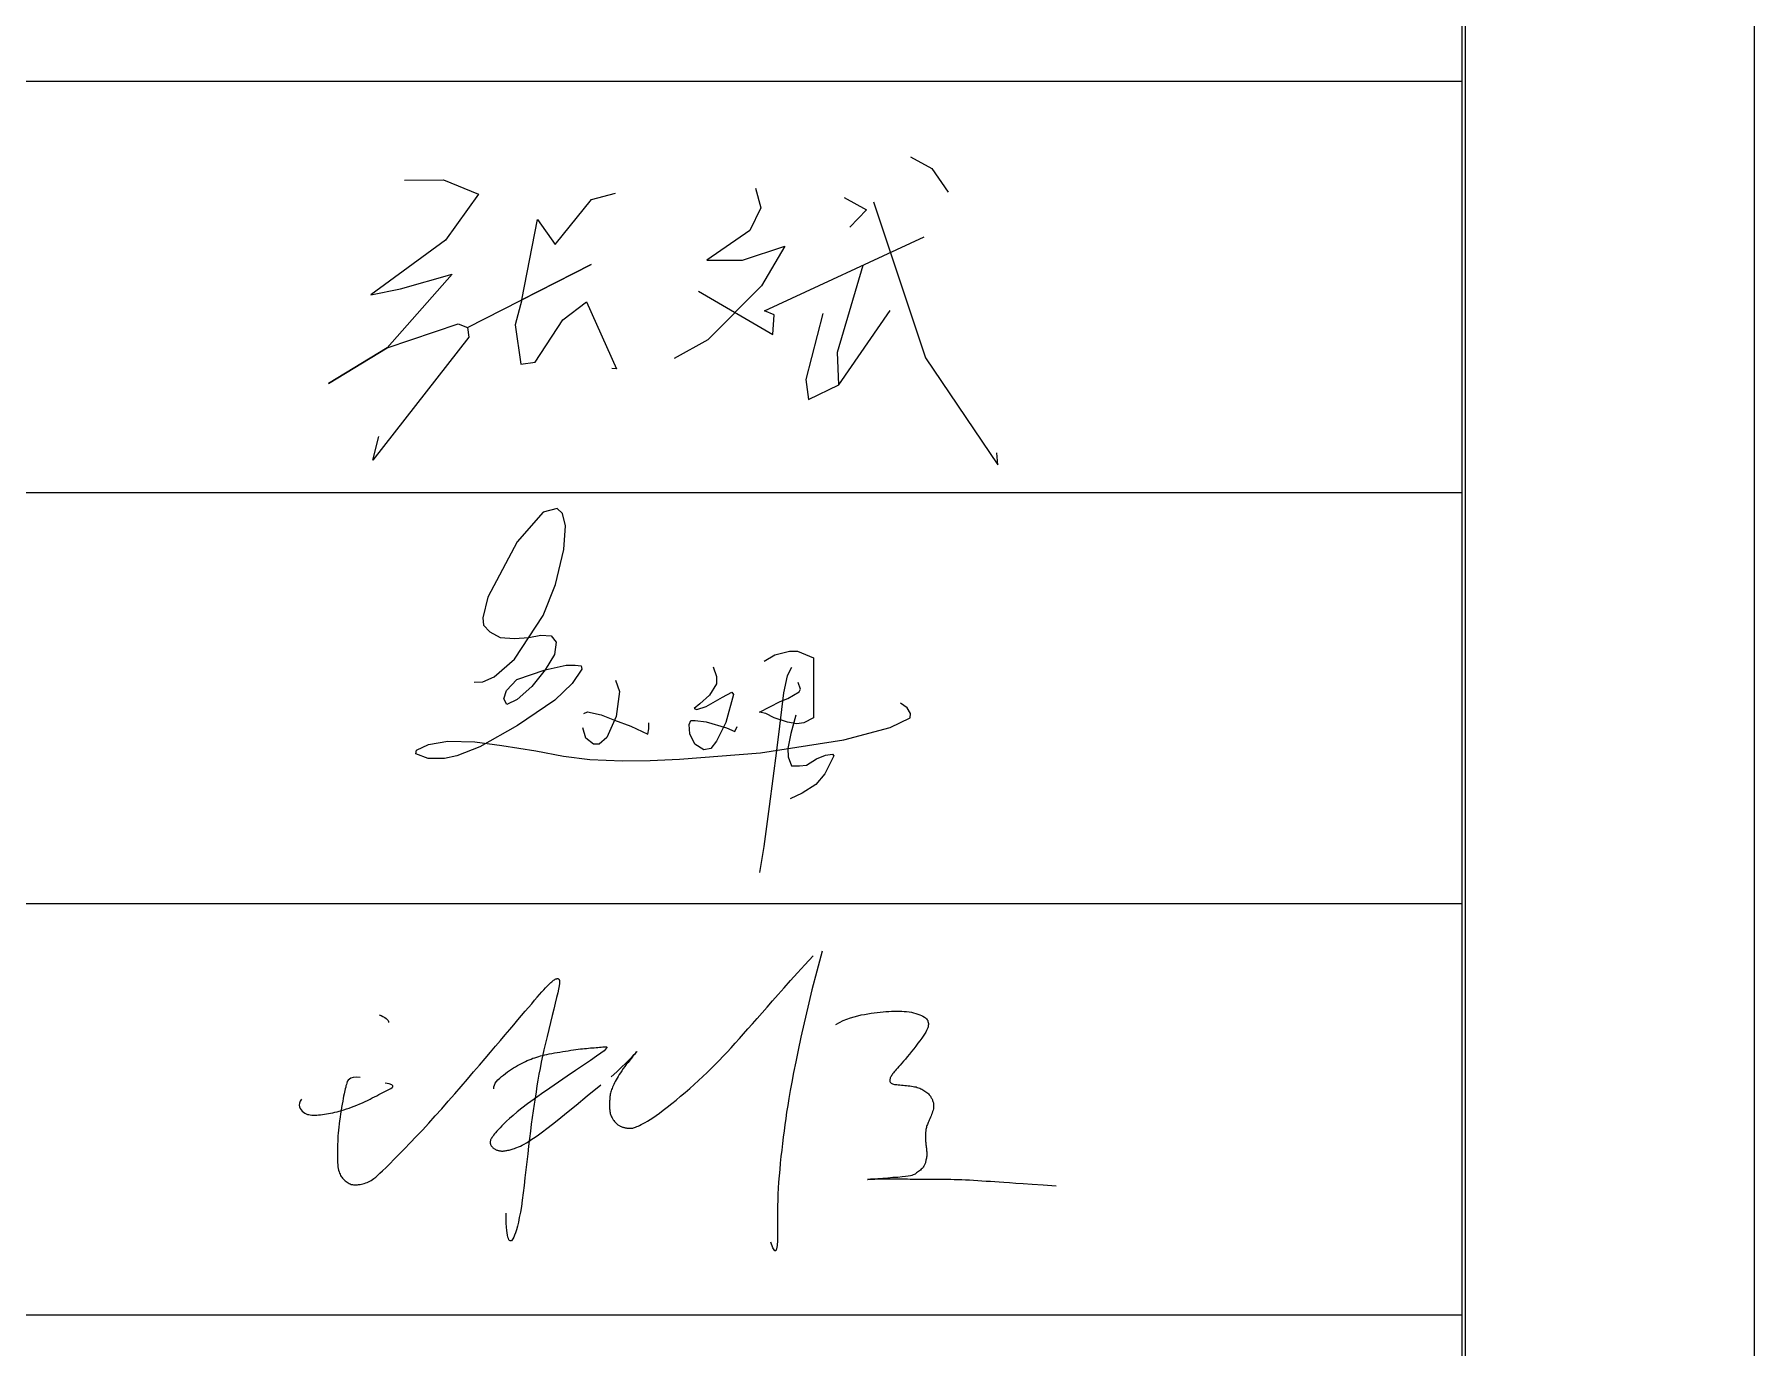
# Model space of a CAD drawing. Header units: millimetres. Extents: x 96 to 23960, y 200 to 17000.
# Drawn here: x 22778 to 23960, y 4414 to 5316 of the extents above; entities that cross this region are included whole.
import ezdxf

# ---------------------------------------------------------------- set-up
doc = ezdxf.new("R2010")
doc.units = ezdxf.units.MM
doc.linetypes.add('XKITLINE00', pattern=[0])
doc.layers.add('DrawingSheet', color=5, linetype='Continuous', lineweight=0)
doc.layers.add('OtherObjectType', color=1, linetype='Continuous', lineweight=0)

# ---------------------------------------------------------------- blocks, each defined once
blk = doc.blocks.new('*A5')
at = {"layer": 'DrawingSheet', "color": 5, "linetype": 'XKITLINE00', "lineweight": 0}
blk.add_line((23960, 200), (23960, 17000), dxfattribs=at)
blk = doc.blocks.new('*A7')
at = {"layer": 'OtherObjectType', "color": 7, "linetype": 'XKITLINE00', "lineweight": 0}
for p, q in [((23960, 200), (23960, 17000)), ((23758.8, 16811.9), (23758.8, 384)), ((23761.2, 16814), (23761.2, 386)), ((21596, 5283.6), (23758.8, 5283.6)), ((23379.9, 5231.6), (23394.7, 5223.6)), ((23032.4, 5215.5), (23059.2, 5215.9)), ((23059.2, 5215.9), (23083.1, 5205.9)), ((23394.7, 5223.6), (23405.8, 5207.3)), ((23083.1, 5205.9), (23060.5, 5174.4)), ((23135.8, 5171.3), (23160.8, 5202.3)), ((23160.8, 5202.3), (23177.3, 5206.7)), ((23273.4, 5210.1), (23277.2, 5196.6)), ((23334.5, 5203.7), (23349.7, 5195.2)), ((23277.2, 5196.6), (23269.7, 5181)), ((23349.7, 5195.2), (23338.4, 5183.4)), ((23354.5, 5200.6), (23390.2, 5093.5)), ((23112.9, 5133.4), (23123.7, 5188.6)), ((23123.7, 5188.6), (23135.8, 5171.3)), ((23269.7, 5181), (23240, 5160.6)), ((23060.5, 5174.4), (23009.2, 5136.9)), ((23264.6, 5160.6), (23293.7, 5170.3)), ((23293.7, 5170.3), (23277.6, 5142.9)), ((23279.6, 5125.8), (23389.4, 5176.6)), ((23075.6, 5114.3), (23160.5, 5157.7)), ((23160.5, 5157.7), (23112.9, 5133.4)), ((23240, 5160.6), (23264.6, 5160.6)), ((23329.9, 5097.5), (23347.4, 5157.2)), ((23065.1, 5151.1), (23020.4, 5100.3)), ((23029.6, 5141), (23065.1, 5151.1)), ((23065.1, 5151.1), (23065.1, 5151.1)), ((23277.6, 5142.9), (23240.8, 5106)), ((23009.2, 5136.9), (23029.6, 5141)), ((23112.9, 5133.4), (23108.3, 5116.1)), ((23141.2, 5119.7), (23157.3, 5132.1)), ((23157.3, 5132.1), (23177.9, 5086)), ((23234.4, 5139.3), (23285.5, 5109.6)), ((23122, 5090.5), (23141.2, 5119.7)), ((23286.3, 5123.1), (23279.6, 5125.8)), ((23285.5, 5109.6), (23286.3, 5123.1)), ((23319.8, 5123.9), (23308.1, 5078.7)), ((23330.8, 5074.9), (23366.1, 5126.1)), ((23076.5, 5107.7), (23010.5, 5023.2)), ((23020.4, 5100.3), (23069.1, 5117)), ((23069.1, 5117), (23075.6, 5114.3)), ((23075.6, 5114.3), (23076.5, 5107.7)), ((23108.3, 5116.1), (23112.3, 5089.2)), ((23020.4, 5100.3), (22980, 5076)), ((22980, 5076), (23020.4, 5100.3)), ((23240.8, 5106), (23217.7, 5093.1)), ((23330.8, 5074.9), (23329.9, 5097.5)), ((23112.3, 5089.2), (23122, 5090.5)), ((23177.9, 5086), (23174.8, 5086.3)), ((23390.2, 5093.5), (23440, 5020)), ((23308.1, 5078.7), (23309.9, 5065)), ((23309.9, 5065), (23330.8, 5074.9)), ((23010.5, 5023.2), (23014.6, 5039.6)), ((23440, 5020), (23439.4, 5028.3)), ((21596, 5001.1), (23758.8, 5001.1)), ((23137.2, 4990), (23127.5, 4987.4)), ((23140.9, 4986.7), (23137.2, 4990)), ((23127.5, 4987.4), (23109.7, 4967.1)), ((23142.9, 4978.2), (23140.9, 4986.7)), ((23141.8, 4961.9), (23142.9, 4978.2)), ((23109.7, 4967.1), (23089.5, 4929.1)), ((23136, 4937.7), (23141.8, 4961.9)), ((23089.5, 4929.1), (23086.2, 4914.9)), ((23127.6, 4916.5), (23136, 4937.7)), ((23086.2, 4914.9), (23086.6, 4909.9)), ((23086.6, 4909.9), (23090.9, 4905.2)), ((23107.9, 4886.6), (23127.6, 4916.5)), ((23090.9, 4905.2), (23098.1, 4901.3)), ((23098.1, 4901.3), (23108, 4900.8)), ((23108, 4900.8), (23117.7, 4901.5)), ((23117.7, 4901.5), (23125.9, 4903.1)), ((23125.9, 4903.1), (23133.1, 4902.6)), ((23133.1, 4902.6), (23136.5, 4898.1)), ((23136.5, 4898.1), (23135.4, 4889.8)), ((23093.9, 4874.3), (23107.9, 4886.6)), ((23135.4, 4889.8), (23129, 4879.1)), ((23129, 4879.1), (23143.3, 4882.4)), ((23143.3, 4882.4), (23149.6, 4882.4)), ((23149.6, 4882.4), (23153.8, 4882)), ((23153.8, 4882), (23154.2, 4879.7)), ((23279.5, 4885.1), (23286.8, 4889.4)), ((23286.8, 4889.4), (23296.8, 4892)), ((23296.8, 4892), (23302.4, 4892)), ((23302.4, 4892), (23313.3, 4887.5)), ((23313.3, 4887.5), (23313.3, 4846.2)), ((23080.2, 4870.8), (23086.1, 4871)), ((23086.1, 4871), (23093.9, 4874.3)), ((23102.4, 4865.1), (23109.6, 4872.6)), ((23109.6, 4872.6), (23129, 4879.1)), ((23129, 4879.1), (23119.7, 4867.8)), ((23147.5, 4869.9), (23135.5, 4858.4)), ((23154.2, 4879.7), (23147.5, 4869.9)), ((23177.3, 4872.2), (23180, 4864.3)), ((23244.3, 4881.3), (23246.7, 4874.7)), ((23246.7, 4874.7), (23246.7, 4869.6)), ((23295.3, 4875.1), (23292.8, 4863.5)), ((23298.3, 4880.8), (23295.3, 4875.1)), ((23304.3, 4865.8), (23302.7, 4870.4)), ((23100.5, 4859.3), (23102.4, 4865.1)), ((23102.6, 4855.4), (23100.5, 4859.3)), ((23109.8, 4858.8), (23102.6, 4855.4)), ((23119.7, 4867.8), (23109.8, 4858.8)), ((23135.5, 4858.4), (23110, 4840.9)), ((23180, 4864.3), (23177.7, 4847.2)), ((23241.8, 4861.7), (23235.3, 4855.8)), ((23239.5, 4854.1), (23250.9, 4860.4)), ((23246.7, 4869.6), (23241.8, 4861.7)), ((23250.9, 4860.4), (23257.3, 4863.9)), ((23258.3, 4862.3), (23253.2, 4843)), ((23257.3, 4863.9), (23258.3, 4862.3)), ((23292.8, 4863.5), (23289.9, 4840.4)), ((23290.5, 4857.5), (23295.8, 4859.6)), ((23295.8, 4859.6), (23303.5, 4864)), ((23303.5, 4864), (23304.3, 4865.8)), ((23155.6, 4849.3), (23158.1, 4850.4)), ((23158.1, 4850.4), (23167.4, 4848.3)), ((23167.4, 4848.3), (23176.6, 4844.7)), ((23177.7, 4847.2), (23171.4, 4832.8)), ((23235.3, 4855.8), (23231.4, 4852.7)), ((23231.4, 4852.7), (23233.2, 4851.9)), ((23233.2, 4851.9), (23239.5, 4854.1)), ((23276.3, 4850), (23290.5, 4857.5)), ((23280.5, 4849.2), (23276.3, 4850)), ((23286.4, 4846.2), (23280.5, 4849.2)), ((23301.3, 4848.1), (23297.7, 4835.5)), ((23313.3, 4846.2), (23306.6, 4842.8)), ((23377.7, 4853), (23373.2, 4856.3)), ((23380, 4849.2), (23377.7, 4853)), ((23379.7, 4846.1), (23380, 4849.2)), ((23110, 4840.9), (23084, 4826.3)), ((23157, 4832.2), (23154.8, 4839.4)), ((23176.6, 4844.7), (23187.8, 4840.4)), ((23187.8, 4840.4), (23199.4, 4834.9)), ((23199.4, 4834.9), (23200.3, 4838.7)), ((23200.3, 4838.7), (23200.3, 4842.8)), ((23227.8, 4841.6), (23229.1, 4844.3)), ((23228.3, 4835.3), (23227.8, 4841.6)), ((23231.7, 4828.1), (23228.3, 4835.3)), ((23229.1, 4844.3), (23232, 4844.3)), ((23232, 4844.3), (23239.6, 4843.4)), ((23239.6, 4843.4), (23253.6, 4839.4)), ((23253.2, 4843), (23246.7, 4830.1)), ((23253.6, 4839.4), (23259.2, 4836.9)), ((23259.2, 4836.9), (23261, 4840.3)), ((23295.4, 4843.2), (23286.4, 4846.2)), ((23289.9, 4840.4), (23287.9, 4823.8)), ((23302, 4842), (23295.4, 4843.2)), ((23297.7, 4835.5), (23295.8, 4825.1)), ((23306.6, 4842.8), (23302, 4842)), ((23334.1, 4831.2), (23366, 4839.6)), ((23366, 4839.6), (23379.7, 4846.1)), ((23040, 4821.4), (23040.6, 4824.1)), ((23040.6, 4824.1), (23048.7, 4827.8)), ((23048.7, 4827.8), (23062.1, 4830.2)), ((23062.1, 4830.2), (23080.6, 4829.7)), ((23084, 4826.3), (23068.3, 4820.1)), ((23080.6, 4829.7), (23099.1, 4827.3)), ((23099.1, 4827.3), (23122.6, 4823.5)), ((23122.6, 4823.5), (23141.5, 4819.8)), ((23162.1, 4828.1), (23157, 4832.2)), ((23166.1, 4828.1), (23162.1, 4828.1)), ((23171.4, 4832.8), (23166.1, 4828.1)), ((23238, 4824.3), (23231.7, 4828.1)), ((23242.8, 4825.1), (23238, 4824.3)), ((23246.7, 4830.1), (23242.8, 4825.1)), ((23276.9, 4822.2), (23334.1, 4831.2)), ((23287.9, 4823.8), (23282.9, 4785.2)), ((23295.8, 4825.1), (23296, 4819.4)), ((23048.5, 4818.2), (23040, 4821.4)), ((23059.8, 4818.2), (23048.5, 4818.2)), ((23068.3, 4820.1), (23059.8, 4818.2)), ((23141.5, 4819.8), (23159.7, 4817.7)), ((23159.7, 4817.7), (23182.2, 4816.6)), ((23182.2, 4816.6), (23201.2, 4817)), ((23201.2, 4817), (23221.2, 4817.8)), ((23221.2, 4817.8), (23276.9, 4822.2)), ((23296, 4819.4), (23298.3, 4813.2)), ((23298.3, 4813.2), (23303.8, 4813.2)), ((23303.8, 4813.2), (23308.6, 4813.8)), ((23308.6, 4813.8), (23315.4, 4818.1)), ((23315.4, 4818.1), (23321.5, 4820.5)), ((23327.2, 4820), (23321.2, 4807.7)), ((23321.5, 4820.5), (23326.4, 4821.3)), ((23326.4, 4821.3), (23327.2, 4820)), ((23314.9, 4800.3), (23305.5, 4794.5)), ((23321.2, 4807.7), (23314.9, 4800.3)), ((23305.5, 4794.5), (23297.3, 4790.5)), ((23282.9, 4785.2), (23279.2, 4757.8)), ((23279.2, 4757.8), (23276.2, 4740)), ((21596, 4718.6), (23758.8, 4718.6)), ((23307.4, 4676.6), (23313, 4682.7)), ((23319.3, 4685.9), (23315.6, 4672.1)), ((23297.5, 4665.7), (23302.3, 4671)), ((23302.3, 4671), (23307.4, 4676.6)), ((23315.6, 4672.1), (23312.3, 4659.3)), ((23125.1, 4656.2), (23126.6, 4657.9)), ((23126.6, 4657.9), (23128, 4659.4)), ((23128, 4659.4), (23129.2, 4660.7)), ((23129.2, 4660.7), (23130.3, 4661.8)), ((23130.3, 4661.8), (23131.2, 4662.8)), ((23131.2, 4662.8), (23132.1, 4663.6)), ((23132.1, 4663.6), (23132.9, 4664.3)), ((23132.9, 4664.3), (23133.6, 4664.9)), ((23133.6, 4664.9), (23134.2, 4665.5)), ((23134.2, 4665.5), (23134.8, 4665.9)), ((23134.8, 4665.9), (23135.4, 4666.3)), ((23135.4, 4666.3), (23135.9, 4666.6)), ((23135.9, 4666.6), (23136.4, 4666.8)), ((23136.4, 4666.8), (23136.9, 4667)), ((23137.6, 4657.2), (23136.8, 4654)), ((23136.9, 4667), (23137.3, 4667.1)), ((23137.3, 4667.1), (23137.7, 4667.1)), ((23138.1, 4659.9), (23137.6, 4657.2)), ((23137.7, 4667.1), (23138, 4667)), ((23138, 4667), (23138.3, 4666.8)), ((23138.5, 4662), (23138.1, 4659.9)), ((23138.3, 4666.8), (23138.5, 4666.4)), ((23138.5, 4666.4), (23138.7, 4665.8)), ((23138.7, 4663.7), (23138.5, 4662)), ((23138.7, 4665.8), (23138.7, 4664.9)), ((23138.7, 4664.9), (23138.7, 4663.7)), ((23289, 4656.1), (23293.1, 4660.7)), ((23293.1, 4660.7), (23297.5, 4665.7)), ((23312.3, 4659.3), (23309.5, 4647.5)), ((23115.3, 4644.6), (23117.5, 4647.3)), ((23117.5, 4647.3), (23119.7, 4649.8)), ((23119.7, 4649.8), (23121.6, 4652.2)), ((23121.6, 4652.2), (23123.5, 4654.3)), ((23123.5, 4654.3), (23125.1, 4656.2)), ((23134.9, 4646), (23133.8, 4641.6)), ((23135.9, 4650.2), (23134.9, 4646)), ((23136.8, 4654), (23135.9, 4650.2)), ((23278, 4643.5), (23281.4, 4647.5)), ((23281.4, 4647.5), (23285.1, 4651.7)), ((23285.1, 4651.7), (23289, 4656.1)), ((23309.5, 4647.5), (23306.9, 4636.7)), ((23014.8, 4642.1), (23016.2, 4641.6)), ((23016.2, 4641.6), (23017.5, 4641)), ((23017.5, 4641), (23018.7, 4640.4)), ((23018.7, 4640.4), (23019.6, 4639.7)), ((23019.6, 4639.7), (23020.4, 4639)), ((23020.4, 4639), (23021, 4638.3)), ((23021, 4638.3), (23021.3, 4637.6)), ((23021.3, 4637.6), (23021.4, 4636.9)), ((23104.6, 4632), (23107.5, 4635.4)), ((23107.5, 4635.4), (23110.2, 4638.7)), ((23110.2, 4638.7), (23112.8, 4641.7)), ((23112.8, 4641.7), (23115.3, 4644.6)), ((23132.6, 4636.9), (23131.4, 4632.1)), ((23133.8, 4641.6), (23132.6, 4636.9)), ((23268.3, 4632.5), (23271.4, 4636)), ((23271.4, 4636), (23274.6, 4639.7)), ((23274.6, 4639.7), (23278, 4643.5)), ((23306.9, 4636.7), (23304.7, 4626.9)), ((23328.6, 4635.6), (23331.1, 4637)), ((23331.1, 4637), (23333.7, 4638.2)), ((23333.7, 4638.2), (23336.3, 4639.3)), ((23336.3, 4639.3), (23338.8, 4640.1)), ((23338.8, 4640.1), (23341.3, 4640.9)), ((23341.3, 4640.9), (23343.7, 4641.5)), ((23343.7, 4641.5), (23346.1, 4642.1)), ((23346.1, 4642.1), (23348.4, 4642.5)), ((23348.4, 4642.5), (23350.7, 4642.9)), ((23350.7, 4642.9), (23352.9, 4643.3)), ((23352.9, 4643.3), (23355.1, 4643.6)), ((23355.1, 4643.6), (23357.2, 4643.8)), ((23357.2, 4643.8), (23359.2, 4644.1)), ((23359.2, 4644.1), (23361.2, 4644.3)), ((23361.2, 4644.3), (23363.1, 4644.4)), ((23363.1, 4644.4), (23365, 4644.5)), ((23365, 4644.5), (23366.9, 4644.6)), ((23366.9, 4644.6), (23368.7, 4644.7)), ((23368.7, 4644.7), (23370.5, 4644.7)), ((23370.5, 4644.7), (23372.3, 4644.7)), ((23372.3, 4644.7), (23374, 4644.6)), ((23374, 4644.6), (23375.7, 4644.5)), ((23375.7, 4644.5), (23377.3, 4644.4)), ((23377.3, 4644.4), (23379, 4644.2)), ((23379, 4644.2), (23380.6, 4643.9)), ((23380.6, 4643.9), (23382.1, 4643.5)), ((23382.1, 4643.5), (23383.6, 4643.1)), ((23383.6, 4643.1), (23385, 4642.7)), ((23385, 4642.7), (23386.3, 4642.2)), ((23386.3, 4642.2), (23387.5, 4641.7)), ((23387.5, 4641.7), (23388.5, 4641.2)), ((23388.5, 4641.2), (23389.5, 4640.6)), ((23389.5, 4640.6), (23390.2, 4640)), ((23390.2, 4640), (23390.9, 4639.4)), ((23390.9, 4639.4), (23391.4, 4638.8)), ((23391.4, 4638.8), (23391.8, 4638.2)), ((23391.8, 4638.2), (23392, 4637.5)), ((23392.1, 4634), (23391.9, 4633.2)), ((23392, 4637.5), (23392.2, 4636.9)), ((23392.2, 4634.8), (23392.1, 4634)), ((23392.2, 4636.9), (23392.3, 4636.2)), ((23392.3, 4635.5), (23392.2, 4634.8)), ((23392.3, 4636.2), (23392.3, 4635.5)), ((23094.9, 4620.7), (23098.3, 4624.6)), ((23098.3, 4624.6), (23101.5, 4628.4)), ((23101.5, 4628.4), (23104.6, 4632)), ((23129.2, 4622.6), (23128.1, 4618.1)), ((23130.3, 4627.3), (23129.2, 4622.6)), ((23131.4, 4632.1), (23130.3, 4627.3)), ((23256.8, 4619.6), (23259.6, 4622.6)), ((23259.6, 4622.6), (23262.4, 4625.8)), ((23262.4, 4625.8), (23265.3, 4629.1)), ((23265.3, 4629.1), (23268.3, 4632.5)), ((23304.7, 4626.9), (23302.8, 4617.9)), ((23385.1, 4622.6), (23383.7, 4620.7)), ((23386.5, 4624.4), (23385.1, 4622.6)), ((23387.7, 4626.1), (23386.5, 4624.4)), ((23388.8, 4627.6), (23387.7, 4626.1)), ((23389.7, 4629), (23388.8, 4627.6)), ((23390.5, 4630.3), (23389.7, 4629)), ((23391.1, 4631.4), (23390.5, 4630.3)), ((23391.5, 4632.4), (23391.1, 4631.4)), ((23391.9, 4633.2), (23391.5, 4632.4)), ((23083.8, 4607.6), (23087.7, 4612.2)), ((23087.7, 4612.2), (23091.4, 4616.5)), ((23091.4, 4616.5), (23094.9, 4620.7)), ((23114.1, 4609.5), (23115.4, 4610.1)), ((23115.4, 4610.1), (23116.7, 4610.7)), ((23116.7, 4610.7), (23118, 4611.3)), ((23118, 4611.3), (23119.3, 4611.8)), ((23119.3, 4611.8), (23120.6, 4612.3)), ((23120.6, 4612.3), (23121.9, 4612.7)), ((23121.9, 4612.7), (23123.2, 4613.1)), ((23123.2, 4613.1), (23124.5, 4613.5)), ((23124.5, 4613.5), (23125.8, 4613.9)), ((23125.8, 4613.9), (23127.2, 4614.3)), ((23127.2, 4613.8), (23126.3, 4609.6)), ((23128.1, 4618.1), (23127.2, 4613.8)), ((23127.2, 4614.3), (23128.7, 4614.6)), ((23128.7, 4614.6), (23130.2, 4615)), ((23130.2, 4615), (23131.8, 4615.3)), ((23131.8, 4615.3), (23133.5, 4615.6)), ((23133.5, 4615.6), (23135.3, 4616)), ((23135.3, 4616), (23137.1, 4616.3)), ((23137.1, 4616.3), (23139, 4616.6)), ((23139, 4616.6), (23141, 4616.9)), ((23141, 4616.9), (23142.9, 4617.3)), ((23142.9, 4617.3), (23144.8, 4617.5)), ((23144.8, 4617.5), (23146.7, 4617.8)), ((23146.7, 4617.8), (23148.4, 4618.1)), ((23148.4, 4618.1), (23150.1, 4618.3)), ((23150.1, 4618.3), (23151.7, 4618.5)), ((23151.7, 4618.5), (23153.2, 4618.7)), ((23153.2, 4618.7), (23154.7, 4618.8)), ((23154.7, 4618.8), (23156.1, 4619)), ((23160.2, 4610.9), (23155.3, 4607.6)), ((23156.1, 4619), (23157.4, 4619.1)), ((23157.4, 4619.1), (23158.7, 4619.2)), ((23158.7, 4619.2), (23160.1, 4619.4)), ((23160.1, 4619.4), (23161.4, 4619.5)), ((23164.2, 4613.7), (23160.2, 4610.9)), ((23161.4, 4619.5), (23162.6, 4619.6)), ((23162.6, 4619.6), (23163.9, 4619.7)), ((23163.9, 4619.7), (23165.1, 4619.8)), ((23167.2, 4615.9), (23164.2, 4613.7)), ((23165.1, 4619.8), (23166.3, 4620)), ((23166.3, 4620), (23167.5, 4620)), ((23169.4, 4617.5), (23167.2, 4615.9)), ((23167.5, 4620), (23168.5, 4620.1)), ((23168.5, 4620.1), (23169.5, 4620.2)), ((23170.7, 4618.7), (23169.4, 4617.5)), ((23169.5, 4620.2), (23170.4, 4620.2)), ((23170.4, 4620.2), (23171.1, 4620.2)), ((23171.3, 4619.5), (23170.7, 4618.7)), ((23171.1, 4620.2), (23171.4, 4620)), ((23171.4, 4620), (23171.3, 4619.5)), ((23184.4, 4609), (23186.8, 4611.4)), ((23187.1, 4611), (23185.9, 4609.5)), ((23186.8, 4611.4), (23188.7, 4613.4)), ((23188.2, 4612.5), (23187.1, 4611)), ((23189.3, 4613.8), (23188.2, 4612.5)), ((23188.7, 4613.4), (23190.2, 4614.9)), ((23190.3, 4615), (23189.3, 4613.8)), ((23190.2, 4614.9), (23191.2, 4616.1)), ((23191.1, 4615.9), (23190.3, 4615)), ((23191.7, 4616.6), (23191.1, 4615.9)), ((23191.2, 4616.1), (23191.7, 4616.7)), ((23191.7, 4616.7), (23191.9, 4616.9)), ((23191.9, 4616.9), (23191.7, 4616.6)), ((23245.8, 4608), (23248.5, 4610.8)), ((23248.5, 4610.8), (23251.3, 4613.7)), ((23251.3, 4613.7), (23254, 4616.6)), ((23254, 4616.6), (23256.8, 4619.6)), ((23301.1, 4609.8), (23299.6, 4602.5)), ((23302.8, 4617.9), (23301.1, 4609.8)), ((23375.2, 4610.3), (23374.1, 4609)), ((23376.5, 4611.8), (23375.2, 4610.3)), ((23377.8, 4613.4), (23376.5, 4611.8)), ((23379.3, 4615.1), (23377.8, 4613.4)), ((23380.7, 4616.9), (23379.3, 4615.1)), ((23382.2, 4618.8), (23380.7, 4616.9)), ((23383.7, 4620.7), (23382.2, 4618.8)), ((22994.4, 4598), (22993.6, 4597.2)), ((22995.5, 4598.6), (22994.4, 4598)), ((22997.1, 4599.1), (22995.5, 4598.6)), ((22999.2, 4599.3), (22997.1, 4599.1)), ((23001.9, 4599.2), (22999.2, 4599.3)), ((23071.2, 4593), (23075.5, 4598)), ((23075.5, 4598), (23079.7, 4602.9)), ((23079.7, 4602.9), (23083.8, 4607.6)), ((23096.5, 4597.6), (23097.7, 4598.7)), ((23097.7, 4598.7), (23098.9, 4599.8)), ((23098.9, 4599.8), (23100.3, 4600.8)), ((23100.3, 4600.8), (23101.6, 4601.9)), ((23101.6, 4601.9), (23103, 4602.9)), ((23103, 4602.9), (23104.4, 4603.9)), ((23104.4, 4603.9), (23105.8, 4604.8)), ((23105.8, 4604.8), (23107.2, 4605.7)), ((23107.2, 4605.7), (23108.6, 4606.5)), ((23108.6, 4606.5), (23110, 4607.3)), ((23110, 4607.3), (23111.4, 4608.1)), ((23111.4, 4608.1), (23112.8, 4608.8)), ((23112.8, 4608.8), (23114.1, 4609.5)), ((23124.7, 4601.4), (23124, 4597.3)), ((23125.5, 4605.4), (23124.7, 4601.4)), ((23126.3, 4609.6), (23125.5, 4605.4)), ((23144.1, 4600), (23138.1, 4596)), ((23149.9, 4603.9), (23144.1, 4600)), ((23155.3, 4607.6), (23149.9, 4603.9)), ((23174.2, 4599.5), (23178.1, 4603)), ((23178.4, 4598.6), (23177.7, 4597.5)), ((23178.1, 4603), (23181.5, 4606.2)), ((23179.1, 4599.8), (23178.4, 4598.6)), ((23179.9, 4601.1), (23179.1, 4599.8)), ((23180.8, 4602.4), (23179.9, 4601.1)), ((23181.7, 4603.8), (23180.8, 4602.4)), ((23181.5, 4606.2), (23184.4, 4609)), ((23182.6, 4605.2), (23181.7, 4603.8)), ((23183.7, 4606.6), (23182.6, 4605.2)), ((23184.7, 4608), (23183.7, 4606.6)), ((23185.9, 4609.5), (23184.7, 4608)), ((23234.4, 4597.1), (23237.3, 4599.8)), ((23237.3, 4599.8), (23240.2, 4602.5)), ((23240.2, 4602.5), (23243, 4605.2)), ((23243, 4605.2), (23245.8, 4608)), ((23299.6, 4602.5), (23298.4, 4596)), ((23366, 4598.3), (23365.9, 4597.8)), ((23366.1, 4598.8), (23366, 4598.3)), ((23366.3, 4599.3), (23366.1, 4598.8)), ((23366.6, 4599.8), (23366.3, 4599.3)), ((23366.9, 4600.4), (23366.6, 4599.8)), ((23367.3, 4601), (23366.9, 4600.4)), ((23367.7, 4601.6), (23367.3, 4601)), ((23368.2, 4602.3), (23367.7, 4601.6)), ((23368.8, 4603), (23368.2, 4602.3)), ((23369.5, 4603.8), (23368.8, 4603)), ((23370.2, 4604.6), (23369.5, 4603.8)), ((23371.1, 4605.6), (23370.2, 4604.6)), ((23372, 4606.6), (23371.1, 4605.6)), ((23373, 4607.7), (23372, 4606.6)), ((23374.1, 4609), (23373, 4607.7)), ((22990.5, 4586.3), (22990.2, 4584.7)), ((22990.8, 4587.8), (22990.5, 4586.3)), ((22991.1, 4589.1), (22990.8, 4587.8)), ((22991.4, 4590.2), (22991.1, 4589.1)), ((22991.6, 4591.3), (22991.4, 4590.2)), ((22991.9, 4592.4), (22991.6, 4591.3)), ((22992.1, 4593.3), (22991.9, 4592.4)), ((22992.4, 4594.3), (22992.1, 4593.3)), ((22992.7, 4595.3), (22992.4, 4594.3)), ((22993, 4596.3), (22992.7, 4595.3)), ((22993.6, 4597.2), (22993, 4596.3)), ((23011.8, 4585.8), (23013.3, 4586.6)), ((23013.3, 4586.6), (23014.7, 4587.4)), ((23014.7, 4587.4), (23016.1, 4588.1)), ((23016.1, 4588.1), (23017.5, 4588.8)), ((23017.5, 4588.8), (23018.8, 4589.5)), ((23018.8, 4589.5), (23020.2, 4590.2)), ((23021.8, 4594.7), (23019.1, 4595.3)), ((23020.2, 4590.2), (23021.6, 4590.9)), ((23021.6, 4590.9), (23022.8, 4591.5)), ((23023.5, 4594.1), (23021.8, 4594.7)), ((23022.8, 4591.5), (23023.8, 4592.2)), ((23024.3, 4593.5), (23023.5, 4594.1)), ((23023.8, 4592.2), (23024.3, 4592.8)), ((23024.3, 4592.8), (23024.3, 4593.5)), ((23062.4, 4582.8), (23066.8, 4587.9)), ((23066.8, 4587.9), (23071.2, 4593)), ((23093.6, 4591.3), (23093.7, 4592.6)), ((23093.7, 4592.6), (23094.1, 4593.9)), ((23094.1, 4593.9), (23094.7, 4595.2)), ((23094.7, 4595.2), (23095.5, 4596.4)), ((23095.5, 4596.4), (23096.5, 4597.6)), ((23126.5, 4588), (23121.3, 4584.3)), ((23122.7, 4589.2), (23122, 4585)), ((23123.3, 4593.3), (23122.7, 4589.2)), ((23124, 4597.3), (23123.3, 4593.3)), ((23132.2, 4591.9), (23126.5, 4588)), ((23138.1, 4596), (23132.2, 4591.9)), ((23150.2, 4580.1), (23157.9, 4586.5)), ((23157.9, 4586.5), (23167.1, 4594)), ((23173.6, 4586.8), (23173.5, 4586.1)), ((23173.7, 4587.6), (23173.6, 4586.8)), ((23173.9, 4588.4), (23173.7, 4587.6)), ((23174.1, 4589.2), (23173.9, 4588.4)), ((23174.3, 4590), (23174.1, 4589.2)), ((23174.6, 4590.8), (23174.3, 4590)), ((23174.9, 4591.6), (23174.6, 4590.8)), ((23175.2, 4592.5), (23174.9, 4591.6)), ((23175.6, 4593.4), (23175.2, 4592.5)), ((23176.1, 4594.4), (23175.6, 4593.4)), ((23176.6, 4595.4), (23176.1, 4594.4)), ((23177.1, 4596.4), (23176.6, 4595.4)), ((23177.7, 4597.5), (23177.1, 4596.4)), ((23218.9, 4583.6), (23222, 4586.2)), ((23222, 4586.2), (23225.2, 4588.9)), ((23225.2, 4588.9), (23228.3, 4591.6)), ((23228.3, 4591.6), (23231.4, 4594.3)), ((23231.4, 4594.3), (23234.4, 4597.1)), ((23297.3, 4590.1), (23296.4, 4584.7)), ((23298.4, 4596), (23297.3, 4590.1)), ((23365.9, 4597.8), (23365.8, 4597.3)), ((23365.8, 4597.3), (23365.8, 4596.8)), ((23365.8, 4596.8), (23365.9, 4596.3)), ((23365.9, 4596.3), (23366.1, 4595.9)), ((23366.1, 4595.9), (23366.3, 4595.6)), ((23366.3, 4595.6), (23366.7, 4595.2)), ((23366.7, 4595.2), (23367.1, 4595)), ((23367.1, 4595), (23367.7, 4594.8)), ((23367.7, 4594.8), (23368.3, 4594.6)), ((23368.3, 4594.6), (23369, 4594.4)), ((23369, 4594.4), (23369.8, 4594.3)), ((23369.8, 4594.3), (23370.7, 4594.2)), ((23370.7, 4594.2), (23371.6, 4594.1)), ((23371.6, 4594.1), (23372.7, 4594)), ((23372.7, 4594), (23373.7, 4593.9)), ((23373.7, 4593.9), (23374.9, 4593.8)), ((23374.9, 4593.8), (23376, 4593.7)), ((23376, 4593.7), (23377.2, 4593.6)), ((23377.2, 4593.6), (23378.4, 4593.5)), ((23378.4, 4593.5), (23379.6, 4593.3)), ((23379.6, 4593.3), (23380.7, 4593.2)), ((23380.7, 4593.2), (23381.8, 4593)), ((23381.8, 4593), (23382.8, 4592.8)), ((23382.8, 4592.8), (23383.8, 4592.6)), ((23383.8, 4592.6), (23384.6, 4592.3)), ((23384.6, 4592.3), (23385.5, 4592)), ((23385.5, 4592), (23386.3, 4591.7)), ((23386.3, 4591.7), (23387.1, 4591.4)), ((23387.1, 4591.4), (23387.8, 4591)), ((23387.8, 4591), (23388.5, 4590.6)), ((23388.5, 4590.6), (23389.2, 4590.2)), ((23389.2, 4590.2), (23389.9, 4589.8)), ((23389.9, 4589.8), (23390.6, 4589.3)), ((23390.6, 4589.3), (23391.2, 4588.8)), ((23391.2, 4588.8), (23391.8, 4588.3)), ((23391.8, 4588.3), (23392.3, 4587.8)), ((23392.3, 4587.8), (23392.8, 4587.2)), ((23392.8, 4587.2), (23393.3, 4586.7)), ((23393.3, 4586.7), (23393.7, 4586.2)), ((23393.7, 4586.2), (23394, 4585.7)), ((22960.1, 4581.4), (22960, 4580)), ((22960, 4580), (22960.2, 4578.9)), ((22960.6, 4582.8), (22960.1, 4581.4)), ((22960.2, 4578.9), (22960.6, 4577.8)), ((22961.6, 4584.3), (22960.6, 4582.8)), ((22960.6, 4577.8), (22961.3, 4576.8)), ((22961.3, 4576.8), (22962, 4576)), ((22962, 4576), (22962.9, 4575.3)), ((22962.9, 4575.3), (22963.8, 4574.7)), ((22963.8, 4574.7), (22964.7, 4574.2)), ((22978.7, 4574.1), (22980.1, 4574.4)), ((22980.1, 4574.4), (22981.5, 4574.6)), ((22981.5, 4574.6), (22983, 4574.9)), ((22983, 4574.9), (22984.5, 4575.3)), ((22984.5, 4575.3), (22986, 4575.6)), ((22986, 4575.6), (22987.5, 4576)), ((22987.5, 4576), (22989.1, 4576.5)), ((22988.8, 4576.4), (22988.4, 4574.1)), ((22989.1, 4578.6), (22988.8, 4576.4)), ((22989.5, 4580.8), (22989.1, 4578.6)), ((22989.1, 4576.5), (22990.7, 4576.9)), ((22989.9, 4582.8), (22989.5, 4580.8)), ((22990.2, 4584.7), (22989.9, 4582.8)), ((22990.7, 4576.9), (22992.4, 4577.5)), ((22992.4, 4577.5), (22994.2, 4578.1)), ((22994.2, 4578.1), (22996, 4578.7)), ((22996, 4578.7), (22997.8, 4579.4)), ((22997.8, 4579.4), (22999.6, 4580.2)), ((22999.6, 4580.2), (23001.5, 4581)), ((23001.5, 4581), (23003.4, 4581.8)), ((23003.4, 4581.8), (23005.2, 4582.6)), ((23005.2, 4582.6), (23006.9, 4583.4)), ((23006.9, 4583.4), (23008.6, 4584.2)), ((23008.6, 4584.2), (23010.2, 4585.1)), ((23010.2, 4585.1), (23011.8, 4585.8)), ((23053.4, 4572.7), (23057.9, 4577.7)), ((23057.9, 4577.7), (23062.4, 4582.8)), ((23109.7, 4575.5), (23106.9, 4573.1)), ((23113, 4578.1), (23109.7, 4575.5)), ((23116.8, 4581), (23113, 4578.1)), ((23121.3, 4584.3), (23116.8, 4581)), ((23120.7, 4576.3), (23120.1, 4571.7)), ((23121.3, 4580.7), (23120.7, 4576.3)), ((23122, 4585), (23121.3, 4580.7)), ((23138.3, 4570.5), (23143.7, 4574.9)), ((23143.7, 4574.9), (23150.2, 4580.1)), ((23173.2, 4582.2), (23173.1, 4581.4)), ((23173.1, 4581.4), (23173.1, 4580.7)), ((23173.1, 4580.7), (23173.1, 4579.9)), ((23173.1, 4579.9), (23173.1, 4579.1)), ((23173.1, 4579.1), (23173.1, 4578.4)), ((23173.1, 4578.4), (23173.2, 4577.7)), ((23173.3, 4583.8), (23173.2, 4583)), ((23173.2, 4583), (23173.2, 4582.2)), ((23173.2, 4577.7), (23173.3, 4577)), ((23173.4, 4585.3), (23173.3, 4584.6)), ((23173.3, 4584.6), (23173.3, 4583.8)), ((23173.3, 4577), (23173.3, 4576.3)), ((23173.3, 4576.3), (23173.5, 4575.7)), ((23173.5, 4586.1), (23173.4, 4585.3)), ((23173.5, 4575.7), (23173.6, 4575)), ((23173.6, 4575), (23173.7, 4574.4)), ((23173.7, 4574.4), (23173.9, 4573.8)), ((23205.2, 4573), (23207.5, 4574.7)), ((23207.5, 4574.7), (23210.1, 4576.7)), ((23210.1, 4576.7), (23212.9, 4578.8)), ((23212.9, 4578.8), (23215.9, 4581.2)), ((23215.9, 4581.2), (23218.9, 4583.6)), ((23294.9, 4575.3), (23294.3, 4570.9)), ((23295.6, 4579.8), (23294.9, 4575.3)), ((23296.4, 4584.7), (23295.6, 4579.8)), ((23394, 4585.7), (23394.3, 4585.2)), ((23394.3, 4585.2), (23394.6, 4584.7)), ((23394.9, 4574.7), (23394.5, 4573.8)), ((23394.6, 4584.7), (23394.8, 4584.2)), ((23394.8, 4584.2), (23395.1, 4583.7)), ((23395.2, 4575.7), (23394.9, 4574.7)), ((23395.1, 4583.7), (23395.2, 4583.2)), ((23395.2, 4583.2), (23395.4, 4582.7)), ((23395.5, 4576.6), (23395.2, 4575.7)), ((23395.4, 4582.7), (23395.6, 4582.2)), ((23395.7, 4577.5), (23395.5, 4576.6)), ((23395.6, 4582.2), (23395.7, 4581.6)), ((23395.7, 4581.6), (23395.8, 4581)), ((23395.8, 4578.3), (23395.7, 4577.5)), ((23395.8, 4581), (23395.9, 4580.4)), ((23395.9, 4579.1), (23395.8, 4578.3)), ((23395.9, 4580.4), (23395.9, 4579.8)), ((23395.9, 4579.8), (23395.9, 4579.1)), ((22964.7, 4574.2), (22965.6, 4573.8)), ((22965.6, 4573.8), (22966.6, 4573.6)), ((22966.6, 4573.6), (22967.6, 4573.4)), ((22967.6, 4573.4), (22968.6, 4573.3)), ((22968.6, 4573.3), (22969.7, 4573.2)), ((22969.7, 4573.2), (22970.9, 4573.2)), ((22970.9, 4573.2), (22972.1, 4573.3)), ((22972.1, 4573.3), (22973.3, 4573.4)), ((22973.3, 4573.4), (22974.6, 4573.5)), ((22974.6, 4573.5), (22975.9, 4573.7)), ((22975.9, 4573.7), (22977.3, 4573.9)), ((22977.3, 4573.9), (22978.7, 4574.1)), ((22987, 4562.9), (22986.8, 4560.9)), ((22987.2, 4565), (22987, 4562.9)), ((22987.5, 4567.2), (22987.2, 4565)), ((22987.7, 4569.4), (22987.5, 4567.2)), ((22988.1, 4571.8), (22987.7, 4569.4)), ((22988.4, 4574.1), (22988.1, 4571.8)), ((23040.4, 4558.5), (23044.6, 4563)), ((23044.6, 4563), (23049, 4567.8)), ((23049, 4567.8), (23053.4, 4572.7)), ((23096.8, 4563.4), (23095.8, 4562.2)), ((23098, 4564.6), (23096.8, 4563.4)), ((23099.3, 4566), (23098, 4564.6)), ((23100.8, 4567.5), (23099.3, 4566)), ((23102.5, 4569.2), (23100.8, 4567.5)), ((23104.5, 4571), (23102.5, 4569.2)), ((23106.9, 4573.1), (23104.5, 4571)), ((23119.4, 4567), (23118.8, 4562.2)), ((23120.1, 4571.7), (23119.4, 4567)), ((23127.1, 4561.8), (23130.2, 4564.1)), ((23130.2, 4564.1), (23133.9, 4567)), ((23133.9, 4567), (23138.3, 4570.5)), ((23173.9, 4573.8), (23174.1, 4573.2)), ((23174.1, 4573.2), (23174.3, 4572.6)), ((23174.3, 4572.6), (23174.6, 4572)), ((23174.6, 4572), (23174.9, 4571.5)), ((23174.9, 4571.5), (23175.2, 4571)), ((23175.2, 4571), (23175.5, 4570.5)), ((23175.5, 4570.5), (23175.8, 4570)), ((23175.8, 4570), (23176.2, 4569.5)), ((23176.2, 4569.5), (23176.5, 4569)), ((23176.5, 4569), (23176.9, 4568.6)), ((23176.9, 4568.6), (23177.3, 4568.1)), ((23177.3, 4568.1), (23177.7, 4567.7)), ((23177.7, 4567.7), (23178.1, 4567.3)), ((23178.1, 4567.3), (23178.5, 4567)), ((23178.5, 4567), (23178.9, 4566.7)), ((23178.9, 4566.7), (23179.3, 4566.3)), ((23179.3, 4566.3), (23179.8, 4566.1)), ((23179.8, 4566.1), (23180.2, 4565.8)), ((23180.2, 4565.8), (23180.6, 4565.6)), ((23180.6, 4565.6), (23181.1, 4565.4)), ((23181.1, 4565.4), (23181.6, 4565.2)), ((23181.6, 4565.2), (23182, 4565.1)), ((23182, 4565.1), (23182.5, 4564.9)), ((23182.5, 4564.9), (23183, 4564.8)), ((23183, 4564.8), (23183.5, 4564.7)), ((23183.5, 4564.7), (23184, 4564.6)), ((23184, 4564.6), (23184.6, 4564.5)), ((23184.6, 4564.5), (23185.1, 4564.4)), ((23185.1, 4564.4), (23185.7, 4564.3)), ((23185.7, 4564.3), (23186.2, 4564.3)), ((23186.2, 4564.3), (23186.8, 4564.2)), ((23186.8, 4564.2), (23187.4, 4564.2)), ((23187.4, 4564.2), (23187.9, 4564.3)), ((23187.9, 4564.3), (23188.5, 4564.3)), ((23188.5, 4564.3), (23189.1, 4564.4)), ((23189.1, 4564.4), (23189.7, 4564.6)), ((23189.7, 4564.6), (23190.4, 4564.8)), ((23190.4, 4564.8), (23191.1, 4565)), ((23191.1, 4565), (23191.9, 4565.4)), ((23191.9, 4565.4), (23192.8, 4565.7)), ((23192.8, 4565.7), (23193.8, 4566.2)), ((23193.8, 4566.2), (23194.9, 4566.8)), ((23194.9, 4566.8), (23196.2, 4567.4)), ((23196.2, 4567.4), (23197.7, 4568.2)), ((23197.7, 4568.2), (23199.2, 4569.2)), ((23199.2, 4569.2), (23201, 4570.3)), ((23201, 4570.3), (23203, 4571.5)), ((23203, 4571.5), (23205.2, 4573)), ((23293.7, 4566.7), (23293.2, 4562.5)), ((23294.3, 4570.9), (23293.7, 4566.7)), ((23390.6, 4563.4), (23390.5, 4562.8)), ((23390.5, 4562.8), (23390.5, 4562.1)), ((23390.8, 4564.1), (23390.6, 4563.4)), ((23390.9, 4564.7), (23390.8, 4564.1)), ((23391.1, 4565.4), (23390.9, 4564.7)), ((23391.3, 4566.1), (23391.1, 4565.4)), ((23391.6, 4566.8), (23391.3, 4566.1)), ((23391.9, 4567.5), (23391.6, 4566.8)), ((23392.2, 4568.3), (23391.9, 4567.5)), ((23392.5, 4569.1), (23392.2, 4568.3)), ((23392.9, 4569.9), (23392.5, 4569.1)), ((23393.3, 4570.8), (23392.9, 4569.9)), ((23393.7, 4571.8), (23393.3, 4570.8)), ((23394.1, 4572.8), (23393.7, 4571.8)), ((23394.5, 4573.8), (23394.1, 4572.8)), ((22986.3, 4551.4), (22986.2, 4549.5)), ((22986.4, 4555.1), (22986.3, 4553.3)), ((22986.3, 4553.3), (22986.3, 4551.4)), ((22986.5, 4557), (22986.4, 4555.1)), ((22986.6, 4559), (22986.5, 4557)), ((22986.8, 4560.9), (22986.6, 4559)), ((23032.3, 4550.1), (23036.3, 4554.2)), ((23036.3, 4554.2), (23040.4, 4558.5)), ((23091.2, 4555.2), (23091.1, 4554.7)), ((23091.1, 4554.7), (23091.2, 4554.3)), ((23091.3, 4555.6), (23091.2, 4555.2)), ((23091.2, 4554.3), (23091.2, 4553.9)), ((23091.2, 4553.9), (23091.3, 4553.4)), ((23091.5, 4556.2), (23091.3, 4555.6)), ((23091.3, 4553.4), (23091.5, 4553)), ((23091.7, 4556.7), (23091.5, 4556.2)), ((23091.5, 4553), (23091.7, 4552.6)), ((23092, 4557.3), (23091.7, 4556.7)), ((23091.7, 4552.6), (23091.9, 4552.2)), ((23091.9, 4552.2), (23092.2, 4551.9)), ((23092.4, 4557.9), (23092, 4557.3)), ((23092.2, 4551.9), (23092.5, 4551.5)), ((23092.9, 4558.6), (23092.4, 4557.9)), ((23092.5, 4551.5), (23092.8, 4551.2)), ((23092.8, 4551.2), (23093.1, 4550.9)), ((23093.4, 4559.4), (23092.9, 4558.6)), ((23093.1, 4550.9), (23093.5, 4550.6)), ((23094.1, 4560.3), (23093.4, 4559.4)), ((23094.9, 4561.2), (23094.1, 4560.3)), ((23095.8, 4562.2), (23094.9, 4561.2)), ((23108.7, 4550.7), (23109.6, 4551.1)), ((23109.6, 4551.1), (23110.7, 4551.5)), ((23110.7, 4551.5), (23111.9, 4552)), ((23111.9, 4552), (23113.1, 4552.7)), ((23113.1, 4552.7), (23114.6, 4553.4)), ((23114.6, 4553.4), (23116.1, 4554.3)), ((23116.1, 4554.3), (23117.9, 4555.4)), ((23117.6, 4552), (23117, 4546.6)), ((23118.2, 4557.2), (23117.6, 4552)), ((23117.9, 4555.4), (23119.9, 4556.7)), ((23118.8, 4562.2), (23118.2, 4557.2)), ((23119.9, 4556.7), (23122, 4558.1)), ((23122, 4558.1), (23124.4, 4559.8)), ((23124.4, 4559.8), (23127.1, 4561.8)), ((23292.1, 4553.7), (23291.5, 4549.3)), ((23292.6, 4558.1), (23292.1, 4553.7)), ((23293.2, 4562.5), (23292.6, 4558.1)), ((23390.5, 4562.1), (23390.4, 4561.5)), ((23390.4, 4561.5), (23390.4, 4560.8)), ((23390.4, 4560.8), (23390.4, 4560.1)), ((23390.4, 4560.1), (23390.4, 4559.5)), ((23390.4, 4559.5), (23390.4, 4558.8)), ((23390.4, 4558.8), (23390.4, 4558.1)), ((23390.4, 4558.1), (23390.4, 4557.4)), ((23390.4, 4557.4), (23390.4, 4556.7)), ((23390.4, 4556.7), (23390.4, 4555.9)), ((23390.4, 4555.9), (23390.4, 4555.2)), ((23390.4, 4555.2), (23390.5, 4554.4)), ((23390.5, 4554.4), (23390.5, 4553.7)), ((23390.5, 4553.7), (23390.6, 4552.9)), ((23390.6, 4552.9), (23390.7, 4552.1)), ((23390.7, 4552.1), (23390.8, 4551.3)), ((23390.8, 4551.3), (23390.9, 4550.5)), ((22986.2, 4549.5), (22986.2, 4547.7)), ((22986.2, 4547.7), (22986.2, 4545.8)), ((22986.2, 4545.8), (22986.2, 4544.1)), ((22986.2, 4544.1), (22986.2, 4542.4)), ((22986.2, 4542.4), (22986.3, 4540.7)), ((22986.3, 4540.7), (22986.4, 4539.2)), ((22986.4, 4539.2), (22986.6, 4537.8)), ((23019.6, 4537.3), (23022.2, 4539.9)), ((23022.2, 4539.9), (23025.3, 4542.9)), ((23025.3, 4542.9), (23028.7, 4546.4)), ((23028.7, 4546.4), (23032.3, 4550.1)), ((23093.5, 4550.6), (23093.8, 4550.3)), ((23093.8, 4550.3), (23094.2, 4550)), ((23094.2, 4550), (23094.6, 4549.8)), ((23094.6, 4549.8), (23094.9, 4549.6)), ((23094.9, 4549.6), (23095.3, 4549.4)), ((23095.3, 4549.4), (23095.8, 4549.3)), ((23095.8, 4549.3), (23096.2, 4549.1)), ((23096.2, 4549.1), (23096.6, 4549)), ((23096.6, 4549), (23097.1, 4548.9)), ((23097.1, 4548.9), (23097.5, 4548.8)), ((23097.5, 4548.8), (23098, 4548.7)), ((23098, 4548.7), (23098.5, 4548.7)), ((23098.5, 4548.7), (23099, 4548.6)), ((23099, 4548.6), (23099.5, 4548.6)), ((23099.5, 4548.6), (23100, 4548.6)), ((23100, 4548.6), (23100.5, 4548.7)), ((23100.5, 4548.7), (23101, 4548.7)), ((23101, 4548.7), (23101.5, 4548.8)), ((23101.5, 4548.8), (23102.1, 4548.9)), ((23102.1, 4548.9), (23102.6, 4549)), ((23102.6, 4549), (23103.2, 4549.1)), ((23103.2, 4549.1), (23103.7, 4549.2)), ((23103.7, 4549.2), (23104.3, 4549.3)), ((23104.3, 4549.3), (23104.9, 4549.5)), ((23104.9, 4549.5), (23105.6, 4549.7)), ((23105.6, 4549.7), (23106.3, 4549.9)), ((23106.3, 4549.9), (23107, 4550.1)), ((23107, 4550.1), (23107.8, 4550.3)), ((23107.8, 4550.3), (23108.7, 4550.7)), ((23116.4, 4541.2), (23115.7, 4535.7)), ((23117, 4546.6), (23116.4, 4541.2)), ((23290.5, 4540.3), (23290.1, 4535.9)), ((23291, 4544.8), (23290.5, 4540.3)), ((23291.5, 4549.3), (23291, 4544.8)), ((23389.7, 4539.1), (23389.4, 4538.6)), ((23389.9, 4539.6), (23389.7, 4539.1)), ((23390, 4540.1), (23389.9, 4539.6)), ((23390.2, 4540.6), (23390, 4540.1)), ((23390.3, 4541.2), (23390.2, 4540.6)), ((23390.5, 4541.7), (23390.3, 4541.2)), ((23390.6, 4542.3), (23390.5, 4541.7)), ((23390.8, 4543), (23390.6, 4542.3)), ((23390.9, 4543.6), (23390.8, 4543)), ((23390.9, 4550.5), (23391, 4549.7)), ((23391.1, 4544.3), (23390.9, 4543.6)), ((23391, 4549.7), (23391.1, 4548.8)), ((23391.1, 4548.8), (23391.2, 4548)), ((23391.2, 4545), (23391.1, 4544.3)), ((23391.2, 4548), (23391.2, 4547.3)), ((23391.2, 4547.3), (23391.2, 4546.5)), ((23391.2, 4546.5), (23391.2, 4545.7)), ((23391.2, 4545.7), (23391.2, 4545)), ((22986.6, 4537.8), (22986.8, 4536.6)), ((22986.8, 4536.6), (22987, 4535.4)), ((22987, 4535.4), (22987.3, 4534.4)), ((22987.3, 4534.4), (22987.6, 4533.5)), ((22987.6, 4533.5), (22988, 4532.7)), ((22988, 4532.7), (22988.4, 4531.9)), ((22988.4, 4531.9), (22988.8, 4531.2)), ((22988.8, 4531.2), (22989.3, 4530.6)), ((22989.3, 4530.6), (22989.8, 4529.9)), ((22989.8, 4529.9), (22990.4, 4529.3)), ((22990.4, 4529.3), (22990.9, 4528.7)), ((22990.9, 4528.7), (22991.5, 4528.1)), ((22991.5, 4528.1), (22992.2, 4527.6)), ((22992.2, 4527.6), (22992.8, 4527.1)), ((22992.8, 4527.1), (22993.5, 4526.7)), ((23006.6, 4527), (23007.6, 4527.4)), ((23007.6, 4527.4), (23008.5, 4527.9)), ((23008.5, 4527.9), (23009.4, 4528.4)), ((23009.4, 4528.4), (23010.3, 4529)), ((23010.3, 4529), (23011.3, 4529.7)), ((23011.3, 4529.7), (23012.5, 4530.6)), ((23012.5, 4530.6), (23013.8, 4531.8)), ((23013.8, 4531.8), (23015.4, 4533.3)), ((23015.4, 4533.3), (23017.3, 4535.1)), ((23017.3, 4535.1), (23019.6, 4537.3)), ((23115.1, 4530.2), (23114.5, 4524.9)), ((23115.7, 4535.7), (23115.1, 4530.2)), ((23289.4, 4527.2), (23289.1, 4523)), ((23289.7, 4531.5), (23289.4, 4527.2)), ((23290.1, 4535.9), (23289.7, 4531.5)), ((23350.9, 4529.1), (23350.4, 4529.1)), ((23350.4, 4529.1), (23350.7, 4529.1)), ((23350.7, 4529.1), (23351.8, 4529.2)), ((23352.4, 4529.2), (23350.9, 4529.1)), ((23351.8, 4529.2), (23353.4, 4529.2)), ((23354.7, 4529.3), (23352.4, 4529.2)), ((23353.4, 4529.2), (23355.5, 4529.3)), ((23357.6, 4529.5), (23354.7, 4529.3)), ((23355.5, 4529.3), (23357.8, 4529.4)), ((23360.9, 4529.7), (23357.6, 4529.5)), ((23357.8, 4529.4), (23360.3, 4529.5)), ((23360.3, 4529.5), (23362.9, 4529.6)), ((23364.4, 4530), (23360.9, 4529.7)), ((23362.9, 4529.6), (23365.3, 4529.6)), ((23367.9, 4530.3), (23364.4, 4530)), ((23365.3, 4529.6), (23367.5, 4529.6)), ((23367.5, 4529.6), (23369.7, 4529.6)), ((23371.2, 4530.5), (23367.9, 4530.3)), ((23369.7, 4529.6), (23371.8, 4529.5)), ((23374.2, 4530.8), (23371.2, 4530.5)), ((23371.8, 4529.5), (23373.9, 4529.5)), ((23373.9, 4529.5), (23375.9, 4529.4)), ((23376.6, 4531.1), (23374.2, 4530.8)), ((23375.9, 4529.4), (23377.9, 4529.4)), ((23378.5, 4531.3), (23376.6, 4531.1)), ((23377.9, 4529.4), (23379.8, 4529.3)), ((23379.9, 4531.6), (23378.5, 4531.3)), ((23379.8, 4529.3), (23381.8, 4529.3)), ((23381, 4531.9), (23379.9, 4531.6)), ((23381.9, 4532.2), (23381, 4531.9)), ((23381.8, 4529.3), (23383.8, 4529.3)), ((23382.6, 4532.5), (23381.9, 4532.2)), ((23383.1, 4532.8), (23382.6, 4532.5)), ((23383.7, 4533.2), (23383.1, 4532.8)), ((23384.2, 4533.6), (23383.7, 4533.2)), ((23383.8, 4529.3), (23385.8, 4529.2)), ((23384.9, 4534.1), (23384.2, 4533.6)), ((23385.5, 4534.5), (23384.9, 4534.1)), ((23386.1, 4535), (23385.5, 4534.5)), ((23385.8, 4529.2), (23387.8, 4529.2)), ((23386.8, 4535.5), (23386.1, 4535)), ((23387.4, 4536.1), (23386.8, 4535.5)), ((23387.9, 4536.6), (23387.4, 4536.1)), ((23387.8, 4529.2), (23389.8, 4529.2)), ((23388.4, 4537.1), (23387.9, 4536.6)), ((23388.8, 4537.6), (23388.4, 4537.1)), ((23389.2, 4538.1), (23388.8, 4537.6)), ((23389.4, 4538.6), (23389.2, 4538.1)), ((23389.8, 4529.2), (23391.9, 4529.2)), ((23391.9, 4529.2), (23394, 4529.2)), ((23394, 4529.2), (23396.2, 4529.2)), ((23396.2, 4529.2), (23398.4, 4529.2)), ((23398.4, 4529.2), (23400.6, 4529.2)), ((23400.6, 4529.2), (23402.9, 4529.2)), ((23402.9, 4529.2), (23405.3, 4529.2)), ((23405.3, 4529.2), (23407.7, 4529.2)), ((23407.7, 4529.2), (23410.1, 4529.1)), ((23410.1, 4529.1), (23412.6, 4529)), ((23412.6, 4529), (23415.2, 4529)), ((23415.2, 4529), (23417.9, 4528.8)), ((23417.9, 4528.8), (23420.6, 4528.7)), ((23420.6, 4528.7), (23423.3, 4528.6)), ((23423.3, 4528.6), (23426.2, 4528.4)), ((23426.2, 4528.4), (23429, 4528.2)), ((23429, 4528.2), (23431.9, 4528)), ((23431.9, 4528), (23434.9, 4527.8)), ((23434.9, 4527.8), (23437.9, 4527.6)), ((23437.9, 4527.6), (23440.9, 4527.4)), ((23440.9, 4527.4), (23444.2, 4527.2)), ((23444.2, 4527.2), (23448, 4526.9)), ((22993.5, 4526.7), (22994.2, 4526.3)), ((22994.2, 4526.3), (22994.9, 4526)), ((22994.9, 4526), (22995.7, 4525.7)), ((22995.7, 4525.7), (22996.5, 4525.5)), ((22996.5, 4525.5), (22997.3, 4525.4)), ((22997.3, 4525.4), (22998.1, 4525.3)), ((22998.1, 4525.3), (22999, 4525.3)), ((22999, 4525.3), (22999.9, 4525.4)), ((22999.9, 4525.4), (23000.8, 4525.5)), ((23000.8, 4525.5), (23001.8, 4525.6)), ((23001.8, 4525.6), (23002.7, 4525.8)), ((23002.7, 4525.8), (23003.7, 4526)), ((23003.7, 4526), (23004.7, 4526.3)), ((23004.7, 4526.3), (23005.7, 4526.7)), ((23005.7, 4526.7), (23006.6, 4527)), ((23113.9, 4519.8), (23113.2, 4514.9)), ((23114.5, 4524.9), (23113.9, 4519.8)), ((23288.9, 4518.9), (23288.8, 4514.9)), ((23289.1, 4523), (23288.9, 4518.9)), ((23448, 4526.9), (23452.3, 4526.6)), ((23452.3, 4526.6), (23457.5, 4526.3)), ((23457.5, 4526.3), (23463.7, 4525.9)), ((23463.7, 4525.9), (23471.1, 4525.4)), ((23471.1, 4525.4), (23480, 4524.7)), ((23102.1, 4502.2), (23102.1, 4505.9)), ((23111.9, 4506.5), (23111.2, 4502.9)), ((23112.6, 4510.5), (23111.9, 4506.5)), ((23113.2, 4514.9), (23112.6, 4510.5)), ((23288.7, 4507), (23288.6, 4503)), ((23288.8, 4514.9), (23288.7, 4511)), ((23288.7, 4511), (23288.7, 4507)), ((23102.2, 4499.1), (23102.1, 4502.2)), ((23102.4, 4496.4), (23102.2, 4499.1)), ((23102.6, 4494.1), (23102.4, 4496.4)), ((23102.8, 4492.3), (23102.6, 4494.1)), ((23103.1, 4490.7), (23102.8, 4492.3)), ((23108.6, 4492.4), (23108, 4490.7)), ((23109.2, 4494.5), (23108.6, 4492.4)), ((23109.9, 4496.9), (23109.2, 4494.5)), ((23110.6, 4499.7), (23109.9, 4496.9)), ((23111.2, 4502.9), (23110.6, 4499.7)), ((23288.6, 4503), (23288.6, 4499.1)), ((23288.6, 4499.1), (23288.6, 4495)), ((23288.6, 4495), (23288.6, 4490.9)), ((23103.4, 4489.4), (23103.1, 4490.7)), ((23103.8, 4488.4), (23103.4, 4489.4)), ((23104.1, 4487.7), (23103.8, 4488.4)), ((23104.5, 4487.1), (23104.1, 4487.7)), ((23104.9, 4486.8), (23104.5, 4487.1)), ((23105.4, 4486.8), (23104.9, 4486.8)), ((23105.8, 4487), (23105.4, 4486.8)), ((23106.3, 4487.5), (23105.8, 4487)), ((23106.8, 4488.3), (23106.3, 4487.5)), ((23107.4, 4489.4), (23106.8, 4488.3)), ((23108, 4490.7), (23107.4, 4489.4)), ((23285.5, 4482.1), (23284, 4486)), ((23286.7, 4480.1), (23285.5, 4482.1)), ((23287.5, 4480), (23286.7, 4480.1)), ((23288, 4481.3), (23287.5, 4480)), ((23288.4, 4483.8), (23288, 4481.3)), ((23288.5, 4487.1), (23288.4, 4483.8)), ((23288.6, 4490.9), (23288.5, 4487.1)), ((21596, 4436.1), (23758.8, 4436.1))]:
    blk.add_line(p, q, dxfattribs=at)

msp = doc.modelspace()

# ---------------------------------------------------------------- block references
at = {"lineweight": 0}
for name in ['*A5', '*A7']:
    msp.add_blockref(name, (0, 0), dxfattribs=at)

doc.saveas('drawing.dxf')
